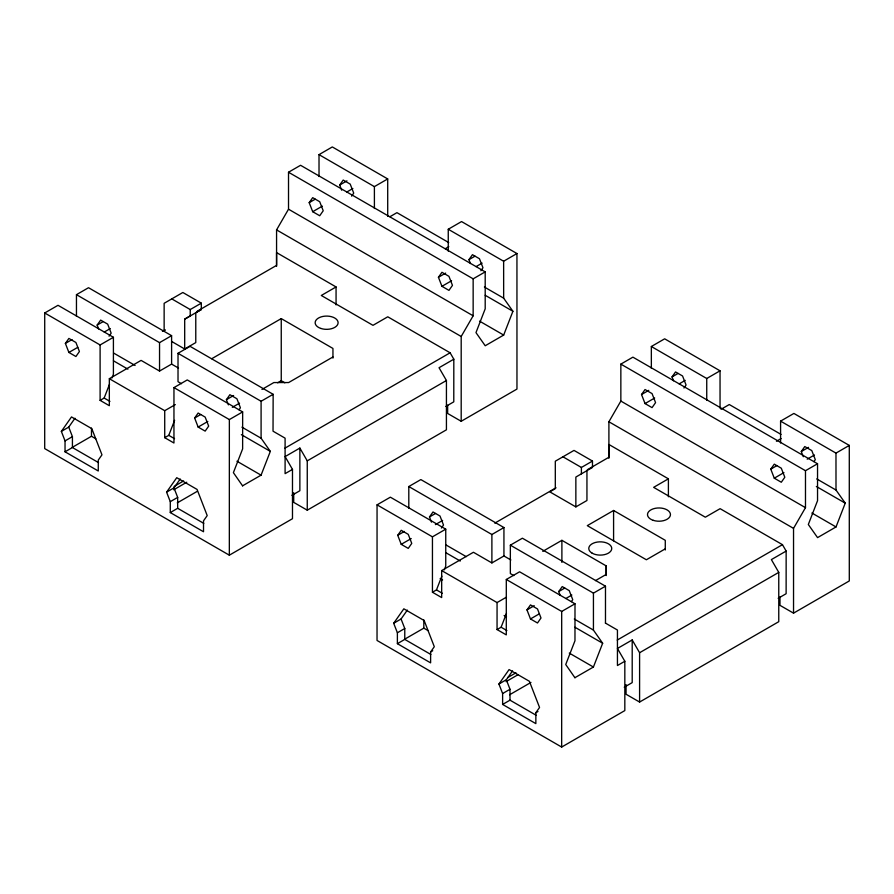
<?xml version="1.0" encoding="UTF-8"?>
<svg xmlns="http://www.w3.org/2000/svg" width="894" height="894" viewBox="0 0 894 894"><rect width="100%" height="100%" fill="white"/><g stroke="black" fill="none" stroke-linecap="round" stroke-linejoin="round"><path stroke-width="1.34" d="M111.951 377.994L113.404 374.228L113.415 337.284L58.021 305.301L44.722 312.978L44.7 448.587L229.333 555.185L292.483 518.71L292.483 469.395L285.097 456.599L299.87 448.073L307.257 460.857L307.257 510.183L293.713 502.372L293.713 492.706M65.038 451.805L65.038 440.898L61.351 431.389L71.509 416.939L91.814 428.662L101.972 454.834L98.273 460.086L98.273 470.993L65.038 451.805L72.425 447.536L98.541 462.611M72.425 447.536L72.425 436.641L68.737 427.12L74.984 418.236M76.459 316.364L76.459 294.674L88.517 287.712L171.603 335.675L171.603 364.093L159.545 371.055L141.096 360.394L109.336 378.71L109.336 405.697L100.106 400.367L100.106 344.961L113.415 337.284M164.138 330.724L164.138 303.301L182.845 292.494L201.318 303.155L201.306 309.547L195.775 312.744L195.775 342.592L184.689 348.995L171.648 341.452M242.632 485.923L233.39 472.658L242.632 448.866L242.654 411.911L187.271 379.928L173.961 387.605L173.95 443.011L164.72 437.68L164.72 410.692L175.313 404.591M184.689 348.995L184.689 319.147L190.232 315.94L190.232 309.547L201.318 303.155M229.333 555.185L229.356 419.577L173.961 387.605M242.609 485.8L261.07 475.161L270.323 451.369L261.093 438.216L261.093 401.261L273.151 394.31L190.064 346.336L178.018 353.298L178.018 381.716L181.471 383.705M276.57 266.401L276.57 252.6L336.066 286.952L336.066 304.899M197.283 311.168L276.57 265.384L276.57 229.892L288.516 209.196L288.516 172.24L300.563 165.289L485.196 271.877L485.196 308.832L475.977 332.624L485.218 345.754L503.68 335.071L512.91 311.28L503.657 298.16L484.392 287.041M299.87 448.073L299.87 490.739L291.913 495.332M444.284 569.869L445.748 566.103L445.748 529.159L390.365 497.176L377.056 504.853L377.033 640.462L561.667 747.06L624.828 710.585L624.828 661.269L617.441 648.474L632.203 639.948L639.59 652.732L639.59 702.058L626.057 694.247L626.057 684.581M397.383 643.68L397.383 632.773L393.684 623.263L403.842 608.814L424.158 620.537L434.305 646.708L430.617 651.961L430.617 662.867L397.383 643.68L404.77 639.411L430.874 654.486M404.77 639.411L404.77 628.516L401.071 618.994L407.329 610.099M408.804 508.239L408.804 486.537L420.851 479.586L503.937 527.549L503.937 555.967L491.89 562.929L473.429 552.268L441.681 570.584L441.67 597.572L432.439 592.241L432.45 536.836L445.748 529.159M336.066 286.952L321.292 295.478L372.988 325.327L387.761 316.8L450.118 352.795L453.817 359.198L453.783 401.842L445.827 406.435M447.637 405.194L447.659 413.475L461.192 421.275L461.192 336.49L473.149 315.794L473.149 278.839L485.196 271.877M574.965 677.797L565.734 664.533L574.976 640.741L574.998 603.785L519.604 571.802L506.306 579.48L506.283 634.885L497.053 629.555L497.064 602.567L506.473 597.136M561.667 747.06L561.689 611.451L506.306 579.48M561.89 562.404L561.89 540.322L606.199 565.902L606.199 574.429L595.482 580.619M575.859 506.898L575.859 477.05L592.476 467.461L592.476 461.058L574.015 450.408L555.308 461.203L555.308 488.638L549.765 491.834L575.859 506.898L586.945 500.506L586.945 470.657M581.402 473.854L581.402 467.461L592.476 461.058M574.954 677.674L593.415 667.036L602.657 643.244L593.437 630.091L593.437 593.135L605.484 586.185L522.398 538.21L510.351 545.172L510.351 573.579L513.815 575.58M606.199 575.568L606.199 565.902M608.903 458.276L608.903 444.474L668.399 478.826L668.399 496.773M587.28 469.752L608.903 457.259L608.903 421.767L620.849 401.071L620.849 364.115L632.907 357.153L817.541 463.751L817.541 500.707L808.321 524.499L817.563 537.618L836.024 526.946L845.243 503.154L836.002 490.035L816.736 478.916M632.203 639.948L632.203 682.614L624.247 687.207M668.399 478.826L653.637 487.353L705.332 517.201L720.106 508.675L782.462 544.669L786.15 551.073L786.128 593.717L778.171 598.309M779.981 597.069L779.993 605.35L793.537 613.15L793.537 528.365L805.483 507.669L805.483 470.713L817.541 463.751M100.106 400.367L104.151 398.042L109.515 384.252M164.72 437.68L168.765 435.344L174.621 420.314M432.439 592.241L436.484 589.906L441.848 576.127M497.053 629.555L501.109 627.219L506.462 613.44M65.385 343.419L68.894 338.424L75.912 342.48L79.421 351.521L75.912 356.516L68.894 352.459L65.385 343.419L72.045 339.575M98.642 328.958L97.144 325.081L100.653 320.097L107.671 324.142L111.18 333.183L109.068 336.178M309.19 202.659L312.699 197.663L319.717 201.72L323.226 210.76L319.717 215.745L312.699 211.699L309.19 202.659L315.224 199.183M341.698 190.21L339.698 185.047L343.195 180.063L350.213 184.108L353.722 193.149L351.621 196.144M194.635 418.023L198.144 413.028L205.162 417.085L208.671 426.125L205.162 431.12L198.144 427.064L194.635 418.023L200.681 414.537M228.395 404.859L226.383 399.696L229.892 394.701L236.91 398.758L240.419 407.798L239.011 409.787M166.586 492.147L176.744 477.698L197.06 489.42L207.207 515.592L203.519 520.844L203.519 531.751L170.285 512.564L170.285 501.657L166.586 492.147L173.972 487.878L180.23 478.994M438.44 277.274L441.949 272.29L448.956 276.335L452.465 285.376L448.956 290.371L441.949 286.315L438.44 277.274L445.67 273.106M470.445 263.54L468.937 259.662L472.445 254.678L479.463 258.724L482.972 267.764L480.871 270.759M397.729 535.294L401.238 530.298L408.245 534.355L411.754 543.396L408.245 548.391L401.227 544.334L397.729 535.294L404.379 531.449M431.489 522.13L429.478 516.956L432.987 511.971L440.004 516.017L443.513 525.057L441.412 528.052M641.534 394.533L645.043 389.538L652.061 393.595L655.57 402.635L652.061 407.619L645.043 403.574L641.534 394.533L648.765 390.354M673.54 380.799L672.031 376.922L675.54 371.938L682.558 375.983L686.067 385.023L683.966 388.018M526.979 609.898L530.488 604.903L537.495 608.959L541.004 618L537.495 622.995L530.477 618.939L526.979 609.898L534.232 605.707M560.225 595.449L558.728 591.571L562.237 586.576L569.254 590.632L572.752 599.673L571.355 601.662M498.93 684.022L509.088 669.572L529.393 681.295L539.551 707.467L535.852 712.719L535.852 723.626L502.618 704.438L502.618 693.532L498.93 684.022L506.317 679.753L512.564 670.869M770.773 469.149L774.282 464.154L781.3 468.21L784.809 477.251L781.3 482.246L774.282 478.189L770.773 469.149L776.797 465.673M803.281 456.711L801.281 451.537L804.779 446.553L811.797 450.598L815.306 459.639L813.909 461.639M319.024 176.52L319.013 154.64L332.311 146.94L387.705 178.934L387.717 216.314M97.144 325.081L103.168 321.605M339.698 185.047L346.95 180.856M104.263 332.043L110.297 328.556M68.894 352.459L77.767 347.341M312.699 211.699L322.343 206.134M346.838 191.998L352.884 188.5M374.407 208.503L374.396 186.623L387.705 178.934M162.44 331.272L164.842 329.886M163.032 331.361L165.245 330.087M184.689 319.147L201.306 309.547M159.545 371.055L159.545 342.637L171.603 335.675M389.885 216.739L396.947 212.66L448.721 242.553M61.351 431.389L68.737 427.12M65.038 440.898L72.425 436.641M211.71 358.74L281.252 318.599L332.948 348.448L332.948 358.103M448.263 251.147L448.252 229.255L461.55 221.567L516.944 253.538L516.967 389.069L461.192 421.275M72.146 447.436L91.479 436.272L95.837 438.786M445.279 248.722L448.799 246.677M226.383 399.696L233.613 395.517M468.937 259.662L474.982 256.176M261.953 389.438L273.866 382.554L288.639 382.554L332.948 356.974M198.144 427.064L207.821 421.476M232.306 407.34L239.536 403.172M441.949 286.315L451.582 280.75M476.077 266.613L482.123 263.127M277.654 382.8L281.252 380.721L284.862 382.8M229.356 419.577L242.654 411.911M503.657 298.16L503.635 261.238L516.944 253.538M174.017 486.492L183.616 480.95M173.704 489.767L186.757 482.235M170.285 501.657L177.671 497.399L173.972 487.878M177.258 502.886L197.429 491.242M170.285 512.564L177.671 508.295L203.776 523.37M284.873 448.196L450.118 352.795M453.817 359.198L439.043 367.725L446.43 380.509L446.43 429.813L307.257 510.183M292.483 469.395L285.097 473.652L285.097 438.161L273.028 431.187L273.151 394.31M307.257 460.857L446.43 380.509M651.357 368.395L651.346 346.514L664.655 338.815L720.039 370.809L720.05 408.189M429.478 516.956L435.512 513.48M672.031 376.922L678.077 373.435M401.227 544.334L411.218 538.568M435.4 524.61L442.631 520.431M645.043 403.574L654.687 398.009M679.172 383.872L685.217 380.375M706.741 400.378L706.741 378.497L720.039 370.809M494.784 523.146L556.046 487.778M491.89 562.929L491.89 534.511L503.937 527.549M721.045 409.296L729.28 404.535L781.054 434.428M393.684 623.263L401.071 618.994M397.383 632.773L404.77 628.516M542.759 551.363L561.89 540.322M665.281 549.978L665.281 540.322L613.586 510.474L587.291 525.65L646.373 559.767L665.281 548.849M780.596 443.011L780.585 421.13L793.894 413.441L849.289 445.413L849.3 580.944L793.537 613.15M404.479 639.311L423.823 628.147L428.17 630.661M776.439 441.267L781.144 438.552M430.617 651.961L432.73 650.743M558.728 591.571L564.751 588.084M801.281 451.537L808.534 447.358M530.477 618.939L538.948 614.055M565.846 598.522L571.869 595.046M774.282 478.189L783.926 472.624M807.204 459.181L814.456 455.001M561.689 611.451L574.998 603.785M836.002 490.035L835.979 453.113L849.289 445.413M507.557 677.674L515.95 672.824M506.038 681.641L517.905 674.791M502.618 693.532L510.005 689.274L506.317 679.753M509.602 694.761L530.958 682.435M502.618 704.438L510.005 700.17L536.121 715.245M617.218 640.07L782.462 544.669M786.15 551.073L771.377 559.599L778.763 572.384L778.763 621.688L639.59 702.058M535.852 712.719L537.964 711.501M624.828 661.269L617.441 665.527L617.441 630.035L605.372 623.062M639.59 652.732L778.763 572.384M319.013 154.64L374.396 186.623M448.252 229.255L503.635 261.238M651.346 346.514L706.741 378.497M780.585 421.13L835.979 453.113M288.516 172.24L473.149 278.839M620.849 364.115L805.483 470.713M485.207 295.288L512.91 311.28M816.345 486.47L845.243 503.154M288.516 209.196L473.149 315.794M620.849 401.071L805.483 507.669M479.553 321.136L503.68 335.071M811.886 513.011L836.024 526.946M276.57 229.892L461.192 336.49M608.903 421.767L793.537 528.365M562.941 456.8L581.402 467.461M171.771 298.887L190.232 309.547M76.459 294.674L159.545 342.637M178.018 353.298L261.093 401.261M408.804 486.537L491.89 534.511M510.351 545.172L593.437 593.135M171.603 364.093L178.521 368.093M503.937 555.967L510.865 559.968M44.722 312.978L100.106 344.961M377.056 504.853L432.45 536.836M113.56 353.029L135.106 365.467M241.95 427.164L261.093 438.216M445.905 544.904L466.243 556.649M574.294 619.039L593.437 630.091M113.437 360.796L127.92 369.155M241.358 434.64L270.323 451.369M445.782 552.671L460.265 561.03M574.898 627.219L602.657 643.244M109.336 378.71L164.72 410.692M441.681 570.584L497.064 602.567M236.944 461.226L261.07 475.161M440.161 578.552L442.575 579.949M504.115 615.474L506.529 616.871M569.277 653.101L593.415 667.036M104.151 398.042L109.917 401.372M168.765 435.344L174.542 438.675M436.484 589.906L442.262 593.247M501.109 627.219L506.876 630.549M613.586 510.474L613.586 540.836M605.484 586.185L605.484 623.129M510.005 689.274L510.005 700.17M423.823 620L423.823 628.147M281.252 318.599L281.252 380.721M177.671 497.399L177.671 508.295M91.479 428.125L91.479 436.272M592.13 553.163A11.488 6.638 0 0 0 611.351 550.19A11.488 6.638 0 0 0 597.281 542.066A11.488 6.638 0 0 0 592.13 553.163M653.223 520.33A11.488 6.638 0 0 0 670.455 514.586A11.488 6.638 0 0 0 653.223 508.842A11.488 6.638 0 0 0 653.223 520.33M320.879 328.456A11.488 6.638 0 0 0 338.111 322.712A11.488 6.638 0 0 0 320.879 316.968A11.488 6.638 0 0 0 320.879 328.456"/></g></svg>
